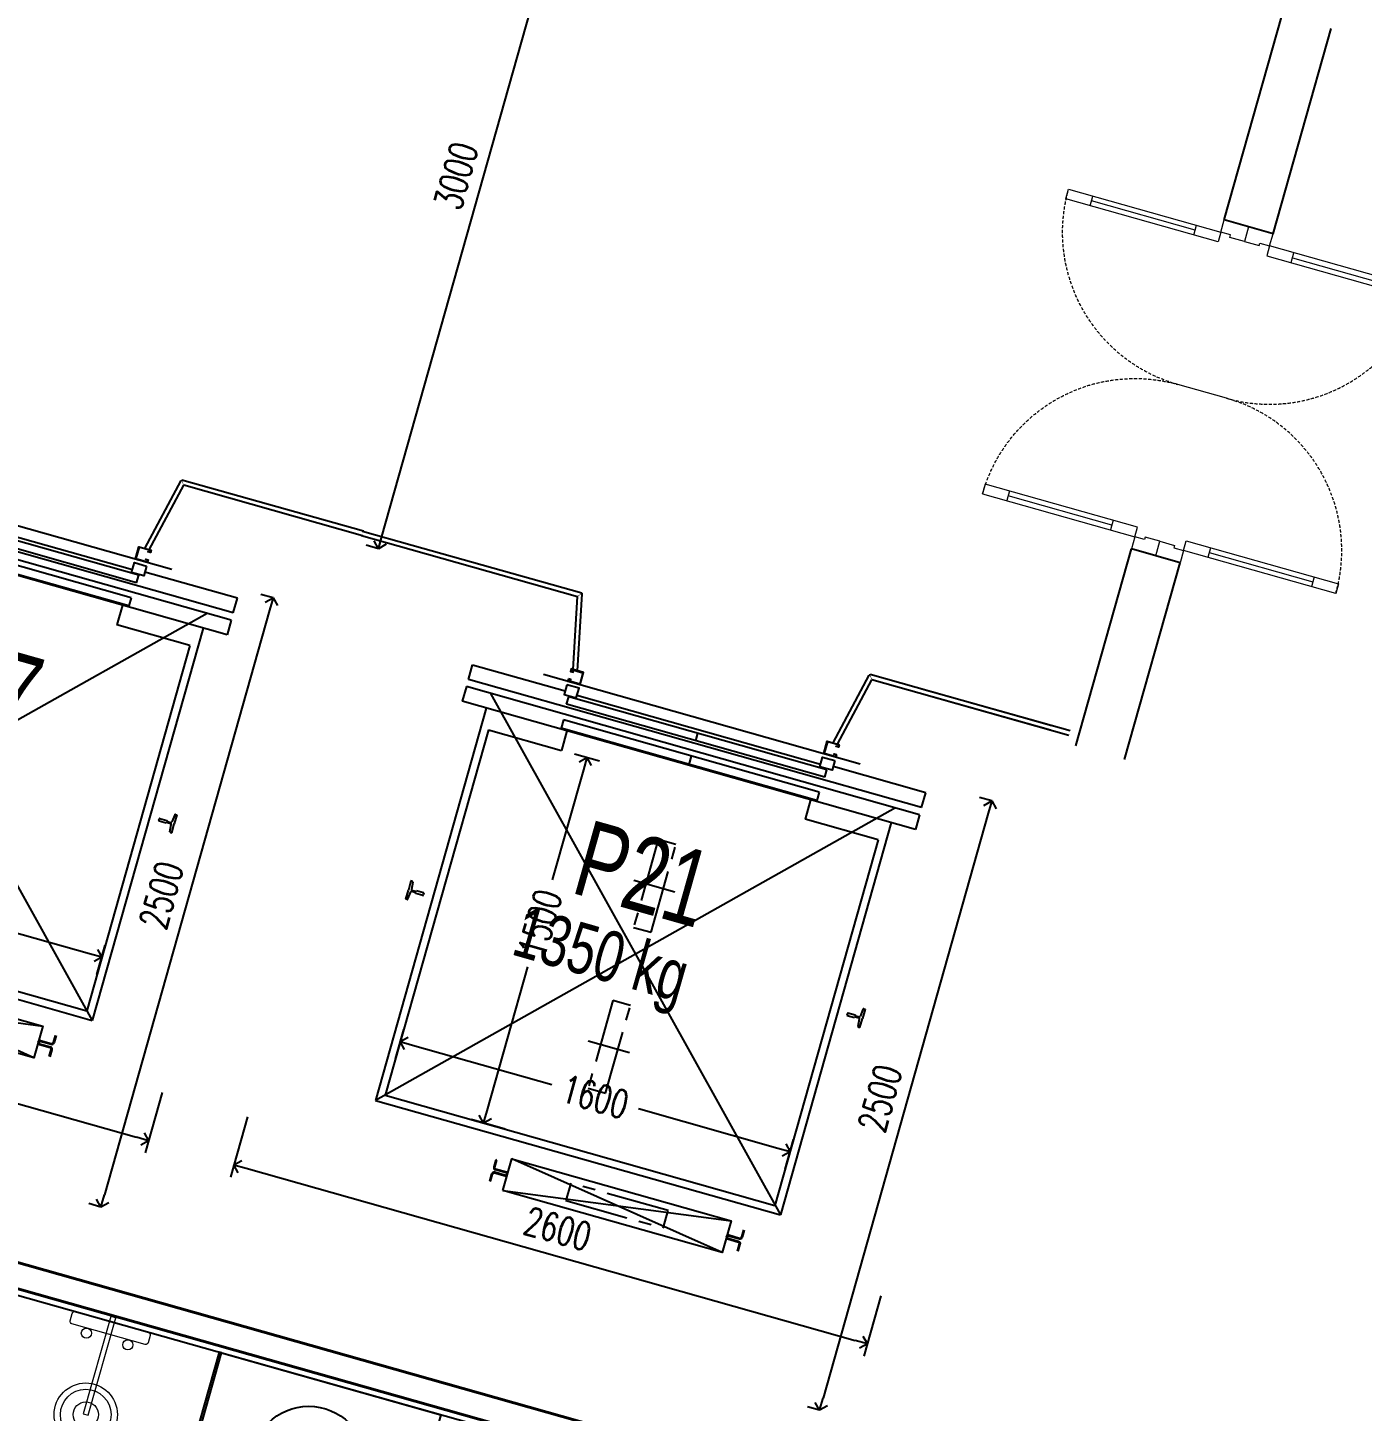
# Model space of a CAD drawing. Header units: millimetres. Extents: x -361706341 to 361216459, y -284152911 to 284385905.
# Drawn here: x -52946 to -47674, y 92814 to 98277 of the extents above; entities that cross this region are included whole.
import ezdxf
from ezdxf.enums import TextEntityAlignment as Align
from ezdxf.xclip import XClip

# ---------------------------------------------------------------- set-up
doc = ezdxf.new("R2010")
doc.units = ezdxf.units.MM
doc.header["$LTSCALE"] = 100
doc.header["$MEASUREMENT"] = 0
doc.header["$XCLIPFRAME"] = 0
for name, pattern in [('CENTERX2', [4, 2.5, -0.5, 0.5, -0.5]), ('HIDDEN', [0.375, 0.25, -0.125]), ('PHANTOMX2', [5, 2.5, -0.5, 0.5, -0.5, 0.5, -0.5]), ('Xref_NT1+NT2_MBDV Cot vach_220729$0$HIDDEN2', [0.1875, 0.125, -0.0625])]:
    doc.linetypes.add(name, pattern=pattern)
for name, color, linetype in [('A-ANNO-ROOM', 50, 'Continuous'), ('dien tich thong thuy', 3, 'Continuous'), ('IDEA - dim', 251, 'Continuous'), ('KT-Net manh', 139, 'Continuous'), ('KT-Noi that', 32, 'Continuous'), ('Xref_NT1+NT2_MBDV Cot vach_220729$0$KT-Net manh', 139, 'Continuous'), ('Xref_NT1+NT2_MBDV Cot vach_220729$0$KT-Text', 7, 'Continuous'), ('Xref_NT1+NT2_MBDV Cot vach_220729$0$KT-Tuong', 1, 'Continuous'), ('Xref_ST_MBDV Cot vach 30.7.2022$0$KT-Text', 7, 'Continuous')]:
    doc.layers.add(name, color=color, linetype=linetype)
for name, color, linetype, lineweight in [('A-NoiThat', 39, 'Continuous', 13), ('KT-Kich thuoc', 159, 'Continuous', 18), ('KT-Net cat', 1, 'Continuous', 40), ('Xref_NT1+NT2_MBDV Cot vach_220729$0$CUA', 37, 'Continuous', 13), ('Xref_NT1+NT2_MBDV Cot vach_220729$0$KT-Kich thuoc', 159, 'Continuous', 18)]:
    doc.layers.add(name, color=color, linetype=linetype, lineweight=lineweight)
doc.styles.add('220126_HDN_HBA typical plan$0$211210_HDN_HBA_TYPICAL PLAN CORE OPT 1$0$HBA-Text', font='GOTHIC.TTF')
doc.styles.add('DIM', font='vnsimli.shx', dxfattribs={"width": 0.7})
doc.styles.add('Xref_NT1+NT2_MBDV Cot vach_220729$0$Arial', font='arial.ttf', dxfattribs={"width": 0.7})
doc.styles.add('Xref_NT1+NT2_MBDV Cot vach_220729$0$xref.N.Cot vach tang N2$0$DIM', font='vnsimli.shx', dxfattribs={"width": 0.7})
doc.dimstyles.new('CCU 1-100 A1', dxfattribs={"dimscale": 100, "dimtxt": 2.2, "dimasz": 1, "dimexe": 1, "dimexo": 0, "dimgap": 1, "dimtad": 1, "dimdec": 0, "dimdsep": 46, "dimtxsty": 'DIM', "dimblk1": 'ARCHTICK', "dimblk2": 'ARCHTICK', "dimsah": 1, "dimcen": 0, "dimdle": 1, "dimclrd": 256, "dimclre": 256, "dimclrt": 31, "dimadec": 0, "dimazin": 0, "dimtfac": 1, "dimtdec": 0, "dimtix": 1, "dimtmove": 2, "dimatfit": 3, "dimldrblk": 'ARCHTICK', "dimfxl": 8, "dimtolj": 1, "dimarcsym": 0})
doc.dimstyles.new('Xref_NT1+NT2_MBDV Cot vach_220729$0$xref.N.Cot vach tang N2$0$CCU 1-100 A1', dxfattribs={"dimscale": 100, "dimtxt": 2.2, "dimasz": 1, "dimexe": 1, "dimexo": 0, "dimgap": 1, "dimtad": 1, "dimdec": 0, "dimdsep": 46, "dimtxsty": 'Xref_NT1+NT2_MBDV Cot vach_220729$0$xref.N.Cot vach tang N2$0$DIM', "dimblk1": 'Xref_NT1+NT2_MBDV Cot vach_220729$0$xref.N.Cot vach tang N2$0$_ARCHTICK', "dimblk2": 'Xref_NT1+NT2_MBDV Cot vach_220729$0$xref.N.Cot vach tang N2$0$_ARCHTICK', "dimsah": 1, "dimcen": 0, "dimdle": 1, "dimclrd": 256, "dimclre": 256, "dimclrt": 31, "dimadec": 0, "dimazin": 0, "dimtfac": 1, "dimtdec": 0, "dimtix": 1, "dimtmove": 2, "dimatfit": 3, "dimldrblk": 'Xref_NT1+NT2_MBDV Cot vach_220729$0$xref.N.Cot vach tang N2$0$_ARCHTICK', "dimfxl": 8, "dimtolj": 1, "dimarcsym": 0})

# ---------------------------------------------------------------- blocks, each defined once
blk = doc.blocks.new('*U151')
for p, q in [((-1260, -100), (-1300, -100)), ((-1280, -100), (-1280, -525)), ((-90, -100), (-50, -100)), ((-70, -100), (-70, -525)), ((-1260, -525), (-1300, -525)), ((-90, -525), (-50, -525))]:
    blk.add_line(p, q)
for points in [[(-1350, 100), (-1290, 100), (-1290, 40), (-1300, 40), (-1300, 0), (-1350, 0)], [(0, 100), (-60, 100), (-60, 40), (-50, 40), (-50, 0), (0, 0)], [(-1300, 0), (-1260, 0), (-1260, -625), (-1300, -625)], [(-50, 0), (-90, 0), (-90, -625), (-50, -625)]]:
    blk.add_lwpolyline(points, close=True)
at = {"linetype": 'Xref_NT1+NT2_MBDV Cot vach_220729$0$HIDDEN2'}
for centre, start, end in [((-1300, 0), 270, 0), ((-50, 0), 180, 270)]:
    blk.add_arc(centre, 625, start, end, dxfattribs=at)
blk = doc.blocks.new('A$C2A980E36')
at = {"ltscale": 0.5}
blk.add_lwpolyline([(-10, 0), (10, 0), (10, 400), (-10, 400)], close=True, dxfattribs=at)
blk.add_lwpolyline([(160, 60), (160, 30, -0.414214), (150, 20), (-150, 20, -0.414214), (-160, 30), (-160, 60, -0.414214), (-150, 70), (150, 70, -0.414214)], format="xyb", close=True, dxfattribs=at)
for centre, radius in [((0, 400), 125), ((0, 400), 100), ((0, 400), 50), ((-85, 90), 20), ((85, 90), 20)]:
    blk.add_circle(centre, radius, dxfattribs=at)
blk = doc.blocks.new('31')
at = {"layer": 'IDEA - dim'}
for points in [[(1865, -1770), (1865, -2070), (1725, -2070), (1725, -195), (925, -195), (925, -995), (125, -995), (125, -3695), (1725, -3695), (1725, -2790), (1865, -2790), (1865, -3835), (1735, -3835), (1735, -3695), (1725, -3695)], [(625, -2486.4), (625, -2795), (125, -2795), (125, -1895), (625, -1895), (625, -2203.6)]]:
    blk.add_lwpolyline(points, dxfattribs=at)
blk.add_lwpolyline([(975, -2795), (125, -2795), (125, -2805), (975, -2805)], close=True, dxfattribs=at)
blk.add_circle((450, -2345), 225, dxfattribs=at)
at = {"layer": 'KT-Net cat'}
blk.add_line((0, -9600), (0, -870), dxfattribs=at)
blk.add_lwpolyline([(100, -870), (100, -9600)], dxfattribs=at)
at = {"layer": 'A-NoiThat', "rotation": 270}
blk.add_blockref('A$C2A980E36', (105, -3245), dxfattribs=at)
blk = doc.blocks.new('_Open90')
at = {"color": 0, "linetype": 'ByBlock', "lineweight": -2}
for p, q in [((0, 0), (-1, 0)), ((-0.5, 0.5), (0, 0)), ((0, 0), (-0.5, -0.5))]:
    blk.add_line(p, q, dxfattribs=at)
blk = doc.blocks.new('*D168')
at = {"layer": 'Defpoints', "color": 5, "transparency": 16777216}
for p, q in [((730, -880.3), (730, -741.6)), ((2230, -843.2), (2230, -741.7)), ((780, -791.6), (1371.8, -791.7)), ((2180, -791.7), (1728.4, -791.7))]:
    blk.add_line(p, q, dxfattribs=at)
at = {"layer": 'Defpoints', "color": 0, "transparency": 16777216}
for p in [(2230, -791.7), (2230, -843.2, 0), (730, -880.3, 0)]:
    blk.add_point(p, dxfattribs=at)
at = {"layer": 'Defpoints', "color": 5, "transparency": 16777216, "xscale": 50, "yscale": 50, "zscale": 50}
for p, rotation in [((730, -791.6), 179.9996488722478), ((2230, -791.7), 359.9996488722477)]:
    blk.add_blockref('_Open90', p, dxfattribs=dict(at, rotation=rotation))
at = {"layer": 'Defpoints', "color": 5, "transparency": 16777216, "insert": (1550.1, -791.7), "char_height": 110, "attachment_point": 5, "rotation": 359.9996, "style": 'DIM'}
blk.add_mtext('\\A1;1500', dxfattribs=at)
blk = doc.blocks.new('_ARCHTICK')
at = {"color": 0, "linetype": 'ByBlock', "const_width": 0.15}
blk.add_lwpolyline([(-0.5, -0.5), (0.5, 0.5)], dxfattribs=at)
blk = doc.blocks.new('*D169')
at = {"layer": 'Defpoints', "color": 5, "transparency": 16777216}
for p, q in [((879.1, -387.5), (1000.2, -387.5)), ((950.2, -437.5), (950.2, -1009.2)), ((950.2, -1937.5), (950.2, -1365.8)), ((879.1, -1987.5), (1000.2, -1987.5))]:
    blk.add_line(p, q, dxfattribs=at)
at = {"layer": 'Defpoints', "color": 0, "transparency": 16777216}
for p in [(879.1, -387.5, 0), (879.1, -1987.5, 0), (950.2, -1987.5)]:
    blk.add_point(p, dxfattribs=at)
at = {"layer": 'Defpoints', "color": 5, "transparency": 16777216, "xscale": 50, "yscale": 50, "zscale": 50}
for p, rotation in [((950.2, -387.5), 89.99964887558284), ((950.2, -1987.5), 269.9996488755828)]:
    blk.add_blockref('_Open90', p, dxfattribs=dict(at, rotation=rotation))
at = {"layer": 'Defpoints', "color": 5, "transparency": 16777216, "insert": (950.2, -1187.5), "char_height": 110, "attachment_point": 5, "rotation": 269.9996, "style": 'DIM'}
blk.add_mtext('\\A1;1600', dxfattribs=at)
blk = doc.blocks.new('Xref_NT1+NT2_MBDV Cot vach_220729$0$xref.N.Cot vach tang N2$0$_Open90')
at = {"color": 0, "linetype": 'ByBlock', "lineweight": -2}
for p, q in [((0, 0), (-1, 0)), ((-0.5, 0.5), (0, 0)), ((0, 0), (-0.5, -0.5))]:
    blk.add_line(p, q, dxfattribs=at)
blk = doc.blocks.new('*D194')
at = {"layer": 'Defpoints', "color": 5, "transparency": 16777216}
for p, q in [((-54675.9, 94711.2, 0), (-54743.3, 94472.9, 0)), ((-54681.6, 94507.4, 0), (-52516.4, 93895.6, 0)), ((-52414.5, 94072.2, 0), (-52481.8, 93833.8, 0))]:
    blk.add_line(p, q, dxfattribs=at)
at = {"layer": 'Defpoints', "color": 0, "transparency": 16777216}
for p in [(-54675.9, 94711.2), (-52414.5, 94072.2), (-52468.2, 93882, 0)]:
    blk.add_point(p, dxfattribs=at)
at = {"layer": 'Defpoints', "color": 5, "transparency": 16777216, "xscale": 50, "yscale": 50, "zscale": 50}
for p, rotation in [((-54729.7, 94521, 0), 164.2212196862862), ((-52468.2, 93882, 0), 344.2212196862862)]:
    blk.add_blockref('Xref_NT1+NT2_MBDV Cot vach_220729$0$xref.N.Cot vach tang N2$0$_Open90', p, dxfattribs=dict(at, rotation=rotation))
at = {"layer": 'Defpoints', "color": 5, "transparency": 16777216, "insert": (-53570.4, 94302.5, 0), "char_height": 110, "attachment_point": 5, "rotation": 344.2212, "style": 'Xref_NT1+NT2_MBDV Cot vach_220729$0$xref.N.Cot vach tang N2$0$DIM'}
blk.add_mtext('\\A1;2350', dxfattribs=at)
blk = doc.blocks.new('Xref_NT1+NT2_MBDV Cot vach_220729$0$xref.N.Cot vach tang N2$0$_ARCHTICK')
at = {"color": 0, "linetype": 'ByBlock', "const_width": 0.15}
blk.add_lwpolyline([(-0.5, -0.5), (0.5, 0.5)], dxfattribs=at)
blk = doc.blocks.new('*D195')
at = {"layer": 'Defpoints', "color": 5, "transparency": 16777216}
for p, q in [((-51976.9, 96026, 0), (-52025, 96039.6, 0)), ((-51990.5, 95977.9, 0), (-52643.1, 93668.3, 0)), ((-52656.7, 93620.2, 0), (-52704.8, 93633.8, 0))]:
    blk.add_line(p, q, dxfattribs=at)
at = {"layer": 'Defpoints', "color": 0, "transparency": 16777216}
for p in [(-51976.9, 96026, 0), (-52656.7, 93620.2, 0), (-52656.7, 93620.2, 0)]:
    blk.add_point(p, dxfattribs=at)
at = {"layer": 'Defpoints', "color": 5, "transparency": 16777216, "xscale": 50, "yscale": 50, "zscale": 50}
for p, rotation in [((-51976.9, 96026, 0), 74.22122095324121), ((-52656.7, 93620.2, 0), 254.2212209532412)]:
    blk.add_blockref('Xref_NT1+NT2_MBDV Cot vach_220729$0$xref.N.Cot vach tang N2$0$_Open90', p, dxfattribs=dict(at, rotation=rotation))
at = {"layer": 'Defpoints', "color": 5, "transparency": 16777216, "insert": (-52417.8, 94851.6, 0), "char_height": 110, "attachment_point": 5, "rotation": 74.2212, "style": 'Xref_NT1+NT2_MBDV Cot vach_220729$0$xref.N.Cot vach tang N2$0$DIM'}
blk.add_mtext('\\A1;2500', dxfattribs=at)
blk = doc.blocks.new('*D196')
at = {"layer": 'Defpoints', "color": 5, "transparency": 16777216}
for p, q in [((-52077.7, 93977, 0), (-52145, 93738.7, 0)), ((-52083.3, 93773.2, 0), (-49677.5, 93093.4, 0)), ((-49575.7, 93270, 0), (-49643, 93031.7, 0))]:
    blk.add_line(p, q, dxfattribs=at)
at = {"layer": 'Defpoints', "color": 0, "transparency": 16777216}
for p in [(-52077.7, 93977), (-49575.7, 93270, 0), (-49629.4, 93079.8, 0)]:
    blk.add_point(p, dxfattribs=at)
at = {"layer": 'Defpoints', "color": 5, "transparency": 16777216, "xscale": 50, "yscale": 50, "zscale": 50}
for p, rotation in [((-52131.4, 93786.8, 0), 164.2212196862862), ((-49629.4, 93079.8, 0), 344.2212196862862)]:
    blk.add_blockref('Xref_NT1+NT2_MBDV Cot vach_220729$0$xref.N.Cot vach tang N2$0$_Open90', p, dxfattribs=dict(at, rotation=rotation))
at = {"layer": 'Defpoints', "color": 5, "transparency": 16777216, "insert": (-50851.9, 93534.3, 0), "char_height": 110, "attachment_point": 5, "rotation": 344.2212, "style": 'Xref_NT1+NT2_MBDV Cot vach_220729$0$xref.N.Cot vach tang N2$0$DIM'}
blk.add_mtext('\\A1;2600', dxfattribs=at)
blk = doc.blocks.new('*D197')
at = {"layer": 'Defpoints', "color": 5, "transparency": 16777216}
for p, q in [((-49138, 95223.8), (-49186.1, 95237.4)), ((-49151.6, 95175.7), (-49804.2, 92866.1)), ((-49817.8, 92818), (-49866, 92831.6))]:
    blk.add_line(p, q, dxfattribs=at)
at = {"layer": 'Defpoints', "color": 0, "transparency": 16777216}
for p in [(-49138, 95223.8), (-49817.8, 92818), (-49817.8, 92818)]:
    blk.add_point(p, dxfattribs=at)
at = {"layer": 'Defpoints', "color": 5, "transparency": 16777216, "xscale": 50, "yscale": 50, "zscale": 50}
for p, rotation in [((-49138, 95223.8), 74.22122095324065), ((-49817.8, 92818), 254.2212209532406)]:
    blk.add_blockref('Xref_NT1+NT2_MBDV Cot vach_220729$0$xref.N.Cot vach tang N2$0$_Open90', p, dxfattribs=dict(at, rotation=rotation))
at = {"layer": 'Defpoints', "color": 5, "transparency": 16777216, "insert": (-49579, 94049.5), "char_height": 110, "attachment_point": 5, "rotation": 74.2212, "style": 'Xref_NT1+NT2_MBDV Cot vach_220729$0$xref.N.Cot vach tang N2$0$DIM'}
blk.add_mtext('\\A1;2500', dxfattribs=at)
blk = doc.blocks.new('*D222')
at = {"layer": 'Defpoints', "color": 5, "transparency": 16777216}
for p, q in [((-50745, 99107.1), (-50793.1, 99120.7)), ((-51547.1, 96268.3), (-50758.6, 99059)), ((-51560.7, 96220.1), (-51608.9, 96233.7))]:
    blk.add_line(p, q, dxfattribs=at)
at = {"layer": 'Defpoints', "color": 0, "transparency": 16777216}
for p in [(-50745, 99107.1, 0), (-50745, 99107.1), (-51560.7, 96220.1)]:
    blk.add_point(p, dxfattribs=at)
at = {"layer": 'Defpoints', "color": 5, "transparency": 16777216, "xscale": 50, "yscale": 50, "zscale": 50}
for p, rotation in [((-50745, 99107.1), 74.22122040948216), ((-51560.7, 96220.1), 254.2212204094822)]:
    blk.add_blockref('Xref_NT1+NT2_MBDV Cot vach_220729$0$xref.N.Cot vach tang N2$0$_Open90', p, dxfattribs=dict(at, rotation=rotation))
at = {"layer": 'Defpoints', "color": 5, "transparency": 16777216, "insert": (-51253.9, 97692.2), "char_height": 110, "attachment_point": 5, "rotation": 74.2212, "style": 'Xref_NT1+NT2_MBDV Cot vach_220729$0$xref.N.Cot vach tang N2$0$DIM'}
blk.add_mtext('\\A1;3000', dxfattribs=at)
blk = doc.blocks.new('STTT2')
at = {"layer": 'Xref_NT1+NT2_MBDV Cot vach_220729$0$KT-Text', "extrusion": (-7.84266e-08, 2.27976e-08, 1), "style": 'Xref_NT1+NT2_MBDV Cot vach_220729$0$Arial', "oblique": 360, "width": 0.7}
for s, p in [('P17', (-53068.3, 95351.8, 0)), ('P21', (-50425.2, 94584.7, 0))]:
    blk.add_text(s, height=300, rotation=344.2212, dxfattribs=at).set_placement(p, align=Align.CENTER)
at = {"layer": 'Xref_NT1+NT2_MBDV Cot vach_220729$0$KT-Text', "style": 'Xref_NT1+NT2_MBDV Cot vach_220729$0$Arial', "width": 0.7}
blk.add_text('1350 kg', height=200, rotation=344, dxfattribs=at).set_placement((-50576.9, 94315.8, 0), align=Align.CENTER)
blk = doc.blocks.new('ĂERWER')
at = {"layer": 'Xref_ST_MBDV Cot vach 30.7.2022$0$KT-Text'}
blk.add_blockref('STTT2', (0, 0), dxfattribs=at)
blk = doc.blocks.new('A$C418F5BC8')
at = {"layer": 'A-ANNO-ROOM', "insert": (648.1, 1090.8), "char_height": 600, "attachment_point": 2, "rotation": 50.4488, "style": '220126_HDN_HBA typical plan$0$211210_HDN_HBA_TYPICAL PLAN CORE OPT 1$0$HBA-Text'}
blk.add_mtext_dynamic_manual_height_columns('SL-S', width=722857412.874, gutter_width=9765.6, heights=[0], dxfattribs=at)
blk = doc.blocks.new('A$C2A6C5140')
at = {"layer": 'A-ANNO-ROOM', "insert": (731.4, 1190, 0), "char_height": 600, "attachment_point": 2, "rotation": 50.4488, "style": '220126_HDN_HBA typical plan$0$211210_HDN_HBA_TYPICAL PLAN CORE OPT 1$0$HBA-Text'}
blk.add_mtext_dynamic_manual_height_columns('2-BR', width=722857412.874, gutter_width=9765.6, heights=[0], dxfattribs=at)
blk = doc.blocks.new('A$C5388591E')
at = {"layer": 'A-ANNO-ROOM', "insert": (894.3, 842.2, 0), "char_height": 600, "attachment_point": 2, "rotation": 1.4065, "style": '220126_HDN_HBA typical plan$0$211210_HDN_HBA_TYPICAL PLAN CORE OPT 1$0$HBA-Text'}
blk.add_mtext_dynamic_manual_height_columns('3-BR', width=722857412.874, gutter_width=9765.6, heights=[0], dxfattribs=at)
blk = doc.blocks.new('A$C21AF0CCA')
at = {"layer": 'A-ANNO-ROOM', "insert": (1197.6, 814.7), "char_height": 600, "attachment_point": 2, "rotation": 0.1054, "style": '220126_HDN_HBA typical plan$0$211210_HDN_HBA_TYPICAL PLAN CORE OPT 1$0$HBA-Text'}
blk.add_mtext_dynamic_manual_height_columns('1-BR+', width=722857412.874, gutter_width=9765.6, heights=[0], dxfattribs=at)
blk = doc.blocks.new('TM KHACH CH (NT2)')
at = {"layer": 'KT-Net manh'}
for p, q in [((2832, 100), (2832, -583.1)), ((2850, 100), (2850, -595.3)), ((2500, -537.5), (2500, -1837.5)), ((2550, -644.8), (2832, -583.1)), ((2550, -663.3), (2847, -598.3)), ((2847, -595.3), (2847, -598.3)), ((2850, -595.3), (2847, -595.3)), ((2550, -1711.7), (2847, -1776.7)), ((2550, -1730.2), (2832, -1791.9)), ((2832, -2525), (2832, -1791.9)), ((2847, -1779.7), (2847, -1776.7)), ((2850, -1779.7), (2847, -1779.7)), ((2850, -2525), (2850, -1779.7))]:
    blk.add_line(p, q, dxfattribs=at)
at = {"layer": 'KT-Net manh', "const_width": 2}
for points in [[(2847, -595.3), (2832, -583.1)], [(2847, -1779.7), (2832, -1791.9)]]:
    blk.add_lwpolyline(points, dxfattribs=at)
at = {"layer": 'KT-Net manh', "ltscale": 2}
for points in [[(2510, -637.5), (2500, -637.5), (2500, -687.5), (2550, -687.5), (2550, -637.5), (2540, -637.5), (2540, -647.5), (2541.6, -647.5), (2541.6, -639.1), (2548.4, -639.1), (2548.4, -685.9), (2501.6, -685.9), (2501.6, -639.1), (2508.4, -639.1), (2508.4, -647.5), (2510, -647.5)], [(2510, -1737.5), (2500, -1737.5), (2500, -1687.5), (2550, -1687.5), (2550, -1737.5), (2540, -1737.5), (2540, -1727.5), (2541.6, -1727.5), (2541.6, -1735.9), (2548.4, -1735.9), (2548.4, -1689.1), (2501.6, -1689.1), (2501.6, -1735.9), (2508.4, -1735.9), (2508.4, -1727.5), (2510, -1727.5)]]:
    blk.add_lwpolyline(points, close=True, dxfattribs=at)
at = {"layer": 'KT-Noi that', "linetype": 'Continuous'}
for p, q in [((1497.5, -260.5, 0), (1497.5, -255.5, 0)), ((1497.5, -255.5, 0), (1535, -255.5, 0)), ((1500.5, -263.5, 0), (1530, -266.6, 0)), ((1533, -283.4, 0), (1533, -269.6, 0)), ((1572.5, -255.5, 0), (1535, -255.5, 0)), ((1537.1, -283.4, 0), (1537.1, -269.6, 0)), ((1569.5, -263.5, 0), (1540.1, -266.6, 0)), ((1572.5, -260.5, 0), (1572.5, -255.5, 0)), ((1530, -316.5, 0), (1530, -287.5, 0)), ((1531, -317.5, 0), (1535, -317.5, 0)), ((1539, -317.5, 0), (1535, -317.5, 0)), ((1540, -316.5, 0), (1540, -287.5, 0)), ((516.5, -877.5, 0), (545.6, -877.5, 0)), ((516.5, -880.7, 0), (516.5, -877.5, 0)), ((516.5, -880.7, 0), (545.6, -880.7, 0)), ((551.8, -931.3, 0), (551.8, -886.9, 0)), ((555, -931.3, 0), (555, -886.9, 0)), ((565, -931.3, 0), (565, -886.9, 0)), ((568.2, -931.3, 0), (568.2, -886.9, 0)), ((603.5, -877.5, 0), (574.4, -877.5, 0)), ((603.5, -880.7, 0), (574.4, -880.7, 0)), ((603.5, -880.7, 0), (603.5, -877.5, 0)), ((558, -934.3, 0), (562, -934.3, 0)), ((558, -937.5, 0), (562, -937.5, 0)), ((551.8, -1843.7, 0), (551.8, -1888.1, 0)), ((555, -1843.7, 0), (555, -1888.1, 0)), ((558, -1837.5, 0), (562, -1837.5, 0)), ((558, -1840.7, 0), (562, -1840.7, 0)), ((565, -1843.7, 0), (565, -1888.1, 0)), ((568.2, -1843.7, 0), (568.2, -1888.1, 0)), ((516.5, -1894.3, 0), (545.6, -1894.3, 0)), ((516.5, -1897.5, 0), (545.6, -1897.5, 0)), ((603.5, -1894.3, 0), (574.4, -1894.3, 0)), ((603.5, -1897.5, 0), (574.4, -1897.5, 0)), ((1530, -2058.5, 0), (1530, -2087.5, 0)), ((1531, -2057.5, 0), (1535, -2057.5, 0)), ((1539, -2057.5, 0), (1535, -2057.5, 0)), ((1540, -2058.5, 0), (1540, -2087.5, 0)), ((1497.5, -2114.5, 0), (1497.5, -2119.5, 0)), ((1497.5, -2119.5, 0), (1535, -2119.5, 0)), ((1500.5, -2111.5, 0), (1529.9, -2108.4, 0)), ((1532.9, -2091.6, 0), (1532.9, -2105.4, 0)), ((1572.5, -2119.5, 0), (1535, -2119.5, 0)), ((1537.1, -2091.6, 0), (1537.1, -2105.4, 0)), ((1569.5, -2111.5, 0), (1540.1, -2108.4, 0)), ((1572.5, -2114.5, 0), (1572.5, -2119.5, 0))]:
    blk.add_line(p, q, dxfattribs=at)
at = {"layer": 'KT-Noi that', "linetype": 'Continuous', "ltscale": 2}
for p, q in [((2310, -2117.5, 0), (2310, -257.5, 0)), ((2370, -257.5, 0), (2310, -257.5, 0)), ((2370, -2117.5, 0), (2370, -257.5, 0)), ((2400, -2117.5, 0), (2400, -257.5, 0)), ((2400, -257.5, 0), (2460, -257.5, 0)), ((2460, -257.5, 0), (2460, -637.5, 0)), ((700, -356.5, 0), (700, -2018.5, 0)), ((2310, -356.5, 0), (700, -356.5, 0)), ((730, -387.5, 0), (730, -1987.5, 0)), ((2230, -387.5, 0), (730, -387.5, 0)), ((2230, -387.5, 0), (2230, -687.5, 0)), ((2310, -687.5, 0), (2230, -687.5, 0)), ((2314, -1712.5, 0), (2314, -662.5, 0)), ((2348, -662.5, 0), (2314, -662.5, 0)), ((2348, -1712.5, 0), (2348, -662.5, 0)), ((2411, -1717.5, 0), (2411, -657.5, 0)), ((2411, -657.5, 0), (2441.3, -657.5, 0)), ((2441.3, -1717.5, 0), (2441.3, -657.5, 0)), ((2455, -1687.5, 0), (2455, -687.5, 0)), ((2314, -1187.5, 0), (2348, -1187.5, 0)), ((2411, -1187.5, 0), (2441.3, -1187.5, 0)), ((2230, -1987.5, 0), (2230, -1687.5, 0)), ((2310, -1687.5, 0), (2230, -1687.5, 0)), ((2348, -1712.5, 0), (2314, -1712.5, 0)), ((2411, -1717.5, 0), (2441.3, -1717.5, 0)), ((2460, -2117.5, 0), (2460, -1737.5, 0)), ((2310, -2018.5, 0), (700, -2018.5, 0)), ((2230, -1987.5, 0), (730, -1987.5, 0)), ((2370, -2117.5, 0), (2310, -2117.5, 0)), ((2400, -2117.5, 0), (2460, -2117.5, 0))]:
    blk.add_line(p, q, dxfattribs=at)
at = {"layer": 'KT-Noi that', "linetype": 'HIDDEN', "ltscale": 500}
for p, q in [((2370, -356.5, 0), (700, -2018.5, 0)), ((2370, -2018.5, 0), (700, -356.5, 0)), ((495, -937.5, 0), (625, -1837.5, 0)), ((495, -1837.5, 0), (625, -937.5, 0))]:
    blk.add_line(p, q, dxfattribs=at)
at = {"layer": 'KT-Noi that', "linetype": 'CENTERX2'}
for p, q in [((1155, -1101.5, 0), (1155, -1270.8, 0)), ((1815, -1101.5, 0), (1815, -1270.8, 0))]:
    blk.add_line(p, q, dxfattribs=at)
at = {"layer": 'KT-Noi that', "linetype": 'Continuous', "ltscale": 2, "elevation": 0}
for points in [[(2485, -637.5), (2445, -637.5), (2445, -687.5), (2485, -687.5)], [(495, -937.5), (625, -937.5), (625, -1837.5), (495, -1837.5)], [(2485, -1737.5), (2445, -1737.5), (2445, -1687.5), (2485, -1687.5)]]:
    blk.add_lwpolyline(points, close=True, dxfattribs=at)
at = {"layer": 'KT-Noi that', "linetype": 'PHANTOMX2', "elevation": 0}
for points in [[(524, -1187.5), (524, -1587.5), (596, -1587.5), (596, -1187.5)], [(975, -1151.5), (975, -1223.5), (1335, -1223.5), (1335, -1151.5)], [(1635, -1151.5), (1635, -1223.5), (1995, -1223.5), (1995, -1151.5)]]:
    blk.add_lwpolyline(points, close=True, dxfattribs=at)
at = {"layer": 'KT-Noi that', "linetype": 'Continuous'}
for centre, radius, start, end in [((1500.5, -260.5, 0), 3, 179.9996, 269.9996), ((1530, -269.6, 0), 3, 359.9996, 89.9996), ((1540.1, -269.6, 0), 3, 89.9996, 179.9996), ((1569.5, -260.5, 0), 3, 269.9996, 359.9996), ((1527.7, -282.8, 0), 5.25, 295.6694, 353.3169), ((1531, -316.5, 0), 1, 179.9996, 269.9996), ((1542.3, -282.8, 0), 5.25, 186.6824, 244.3299), ((1539, -316.5, 0), 1, 269.9996, 359.9996), ((545.6, -886.9, 0), 9.4, 359.9996, 89.9996), ((545.6, -886.9, 0), 6.2, 359.9996, 89.9996), ((574.4, -886.9, 0), 9.4, 89.9996, 179.9996), ((574.4, -886.9, 0), 6.2, 89.9996, 179.9996), ((558, -931.3, 0), 6.2, 179.9996, 269.9996), ((558, -931.3, 0), 3, 179.9996, 269.9996), ((562, -931.3, 0), 6.2, 269.9996, 359.9996), ((562, -931.3, 0), 3, 269.9996, 359.9996), ((558, -1843.7, 0), 6.2, 89.9996, 179.9996), ((558, -1843.7, 0), 3, 89.9996, 179.9996), ((562, -1843.7, 0), 6.2, 359.9996, 89.9996), ((562, -1843.7, 0), 3, 359.9996, 89.9996), ((545.6, -1888.1, 0), 6.2, 269.9996, 359.9996), ((545.6, -1888.1, 0), 9.4, 269.9996, 359.9996), ((574.4, -1888.1, 0), 9.4, 179.9996, 269.9996), ((574.4, -1888.1, 0), 6.2, 179.9996, 269.9996), ((1531, -2058.5, 0), 1, 89.9996, 179.9996), ((1539, -2058.5, 0), 1, 359.9996, 89.9996), ((1500.5, -2114.5, 0), 3, 89.9996, 179.9996), ((1529.9, -2105.4, 0), 3, 269.9996, 359.9996), ((1527.7, -2092.2, 0), 5.25, 6.6824, 64.3299), ((1542.3, -2092.2, 0), 5.25, 115.6694, 173.3169), ((1540.1, -2105.4, 0), 3, 179.9996, 269.9996), ((1569.5, -2114.5, 0), 3, 359.9996, 89.9996)]:
    blk.add_arc(centre, radius, start, end, dxfattribs=at)
at = {"layer": 'Defpoints', "color": 5}
for base, p1, p2, angle, picture, middle in [((950.2, -1987.5), (879.1, -387.5, 0), (879.1, -1987.5, 0), 89.9996, '*D169', (950.2, -1187.5)), ((2230, -791.7), (730, -880.3, 0), (2230, -843.2, 0), 359.9996, '*D168', (1550.1, -791.7))]:
    dim = blk.add_linear_dim(base=base, p1=p1, p2=p2, angle=angle, dimstyle='CCU 1-100 A1', override={"dimscale": 50, "dimblk1": 'Open90', "dimblk2": 'Open90', "dimclrd": 5, "dimclre": 5, "dimclrt": 5, "dimlwd": 65535, "dimlwe": 65535}, dxfattribs=at)
    dim.commit()
    dim.dimension.update_dxf_attribs({"geometry": picture, "text_midpoint": middle, "dimtype": 128})

msp = doc.modelspace()

# ---------------------------------------------------------------- linework, layer by layer
at = {"layer": 'KT-Net manh'}
for p, q in [((-51623, 96289.7), (-51426.9, 96234.3)), ((-51627.9, 96272.4), (-51431.8, 96216.9))]:
    msp.add_line(p, q, dxfattribs=at)
at = {"layer": 'Xref_NT1+NT2_MBDV Cot vach_220729$0$KT-Kich thuoc', "ltscale": 0.5}
msp.add_line((-48210.5, 96814), (-48403, 96868.4), dxfattribs=at)
at = {"layer": 'Xref_NT1+NT2_MBDV Cot vach_220729$0$KT-Net manh'}
for p, q in [((-48828.6, 95500.1), (-49413.5, 95665.3)), ((-48833.5, 95482.7), (-49406.7, 95644.7))]:
    msp.add_line(p, q, dxfattribs=at)
at = {"layer": 'Xref_NT1+NT2_MBDV Cot vach_220729$0$KT-Tuong', "ltscale": 0.5}
for p, q in [((-48219.4, 97518), (-47990.3, 98328.7)), ((-48027, 97463.6), (-47797.9, 98274.3)), ((-48027, 97463.6), (-48219.4, 97518)), ((-48806.1, 95441.8), (-48586.5, 96218.8)), ((-48394.1, 96164.4), (-48586.5, 96218.8)), ((-48613.6, 95387.4), (-48394.1, 96164.4))]:
    msp.add_line(p, q, dxfattribs=at)

# ---------------------------------------------------------------- block references
at = {"layer": 'IDEA - dim', "rotation": 254.2212141373278}
msp.add_blockref('31', (-49456.6, 92404.2), dxfattribs=at)
at = {"layer": 'Xref_NT1+NT2_MBDV Cot vach_220729$0$CUA', "xscale": -1, "rotation": 254.2212083034433}
msp.add_blockref('*U151', (-48219.4, 97518), dxfattribs=at)
at = {"layer": 'Xref_NT1+NT2_MBDV Cot vach_220729$0$CUA', "rotation": 74.22120830339313}
msp.add_blockref('*U151', (-48027, 97463.6), dxfattribs=at)

# ---------------------------------------------------------------- dimensions: what is measured, and where the dimension line sits
at = {"layer": 'Defpoints', "color": 5}
dim = msp.add_aligned_dim(p1=(-51560.7, 96220.1), p2=(-50745, 99107.1, 0), distance=0, dimstyle='Xref_NT1+NT2_MBDV Cot vach_220729$0$xref.N.Cot vach tang N2$0$CCU 1-100 A1', override={"dimscale": 50, "dimblk1": 'Xref_NT1+NT2_MBDV Cot vach_220729$0$xref.N.Cot vach tang N2$0$_Open90', "dimblk2": 'Xref_NT1+NT2_MBDV Cot vach_220729$0$xref.N.Cot vach tang N2$0$_Open90', "dimclrd": 5, "dimclre": 5, "dimclrt": 5, "dimlwd": 65535, "dimlwe": 65535}, dxfattribs=at)
dim.commit()
dim.dimension.update_dxf_attribs({"geometry": '*D222', "text_midpoint": (-51253.9, 97692.2)})

# ---------------------------------------------------------------- next in the draw order: block references
at = {"layer": 'A-ANNO-ROOM'}
for p in [(-219419.1, 161761.8), (-220777.6, 156838.5), (-230681, 125527.2, 0)]:
    msp.add_blockref('A$C21AF0CCA', p, dxfattribs=at)
at = {"layer": 'dien tich thong thuy'}
for name, p in [('A$C418F5BC8', (-223516.2, 151837.2, 0)), ('A$C418F5BC8', (-226311.5, 148062.4, 0)), ('A$C2A6C5140', (-214212.6, 146029.4, 0)), ('A$C418F5BC8', (-227047.5, 143695.6, 0)), ('A$C418F5BC8', (-226772.4, 139347.6, 0)), ('A$C2A6C5140', (-216850.3, 138441.3, 0)), ('A$C418F5BC8', (-228342.5, 134757.3, 0)), ('A$C418F5BC8', (-229636.4, 130770.7, 0)), ('A$C2A6C5140', (-219397.1, 129428.6, 0)), ('A$C2A6C5140', (-221805.1, 120739.8, 0)), ('A$C2A6C5140', (-224090.9, 113904.7, 0)), ('A$C2A6C5140', (-226029.6, 106143.9, 0)), ('A$C5388591E', (-219861.3, 168864.9, 0)), ('A$C5388591E', (-236626.1, 104641.9, 0))]:
    msp.add_blockref(name, p, dxfattribs=at)
at = {"layer": 'KT-Kich thuoc', "rotation": 74.22122041141273}
for p in [(-54824.1, 94232.6), (-52105.6, 93464.5)]:
    msp.add_blockref('TM KHACH CH (NT2)', p, dxfattribs=at)
at = {"layer": 'Xref_ST_MBDV Cot vach 30.7.2022$0$KT-Text'}
ref = msp.add_blockref('ĂERWER', (-130.2, 207.8, 0), dxfattribs=at)
XClip(ref).set_block_clipping_path([(-145481.4968165714, 62681.6150321455), (6518.5031834296, 171203.0065159942)])

# ---------------------------------------------------------------- next in the draw order: dimensions: what is measured, and where the dimension line sits
at = {"layer": 'Defpoints', "color": 5}
for p1, p2, distance, picture, middle in [((-51976.9, 96026, 0), (-52656.7, 93620.2, 0), 0, '*D195', (-52417.8, 94851.6, 0)), ((-49138, 95223.8), (-49817.8, 92818), 0, '*D197', (-49579, 94049.5)), ((-54675.9, 94711.2), (-52414.5, 94072.2), -197.7, '*D194', (-53570.4, 94302.5, 0)), ((-52077.7, 93977), (-49575.7, 93270, 0), -197.7, '*D196', (-50851.9, 93534.3, 0))]:
    dim = msp.add_aligned_dim(p1=p1, p2=p2, distance=distance, dimstyle='Xref_NT1+NT2_MBDV Cot vach_220729$0$xref.N.Cot vach tang N2$0$CCU 1-100 A1', override={"dimscale": 50, "dimblk1": 'Xref_NT1+NT2_MBDV Cot vach_220729$0$xref.N.Cot vach tang N2$0$_Open90', "dimblk2": 'Xref_NT1+NT2_MBDV Cot vach_220729$0$xref.N.Cot vach tang N2$0$_Open90', "dimclrd": 5, "dimclre": 5, "dimclrt": 5, "dimlwd": 65535, "dimlwe": 65535}, dxfattribs=at)
    dim.commit()
    dim.dimension.update_dxf_attribs({"geometry": picture, "text_midpoint": middle})

doc.saveas('drawing.dxf')
